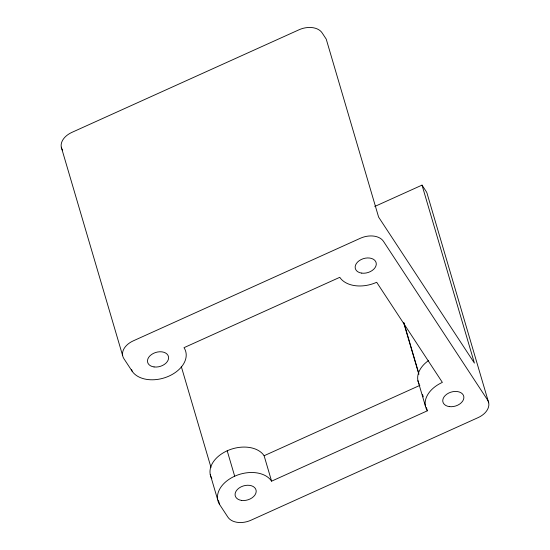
<?xml version="1.0" encoding="UTF-8"?>
<svg xmlns="http://www.w3.org/2000/svg" width="550" height="550" viewBox="0 0 550 550"><rect width="100%" height="100%" fill="white"/><g stroke="black" fill="none" stroke-linecap="round" stroke-linejoin="round"><path stroke-width="0.82" d="M374.749 206.477L422.022 185.123L426.126 191.379A17.999 12.182 -16.4 0 1 427.343 194.329L488.703 402.813M211.846 478.644A28.806 19.497 -16.4 0 1 227.624 450.594A28.806 19.497 -16.4 0 1 264.11 455.737L419.87 385.378M227.198 450.78L234.685 476.204A28.806 19.497 -16.4 0 1 271.59 481.168L427.357 410.802A28.806 19.497 -16.4 0 1 442.365 382.388L376.674 282.274A28.806 19.497 -16.4 0 1 339.769 277.317L184.002 347.676A28.806 19.497 -16.4 0 1 168.994 376.09A28.806 19.497 -16.4 0 1 132.083 371.133L123.874 358.621A17.999 12.182 -16.4 0 1 133.258 340.863L360.408 238.246A17.999 12.182 -16.4 0 1 383.474 241.347L487.486 399.864A17.999 12.182 -16.4 0 1 478.101 417.622L250.951 520.231A17.999 12.182 -16.4 0 1 227.886 517.131L219.67 504.618L218.467 500.521M422.022 185.123L474.402 363.096L378.606 217.092L326.226 39.126L322.114 32.869A17.999 12.182 -16.4 0 0 299.049 29.769L71.899 132.378A17.999 12.182 -16.4 0 0 62.514 150.136M403.81 322.513L418.784 373.409M403.679 322.678L418.901 374.399M422.524 394.398L423.252 396.859M426.388 407.522L427.357 410.802M417.924 380.662L425.404 406.086M264.11 455.737L271.59 481.168M181.259 366.424L210.98 467.39M210.238 474.478L217.724 499.902M131.601 369.49L132.083 371.133M61.297 147.187L122.657 355.671M219.67 504.618A28.806 19.497 -16.4 0 1 234.685 476.204M419.21 384.264A28.806 19.497 -16.4 0 1 428.539 360.566M449.336 406.608A10.801 7.308 -16.4 0 0 463.781 396.447A10.801 7.308 -16.4 0 0 446.827 394.171A10.801 7.308 -16.4 0 0 449.336 406.608M241.649 500.424A10.801 7.308 -16.4 0 0 256.101 490.263A10.801 7.308 -16.4 0 0 239.147 487.987A10.801 7.308 -16.4 0 0 241.649 500.424M154.062 366.939A10.801 7.308 -16.4 0 0 168.513 356.778A10.801 7.308 -16.4 0 0 151.559 354.496A10.801 7.308 -16.4 0 0 154.062 366.939M361.749 273.123A10.801 7.308 -16.4 0 0 376.193 262.962A10.801 7.308 -16.4 0 0 359.239 260.679A10.801 7.308 -16.4 0 0 361.749 273.123"/></g></svg>
